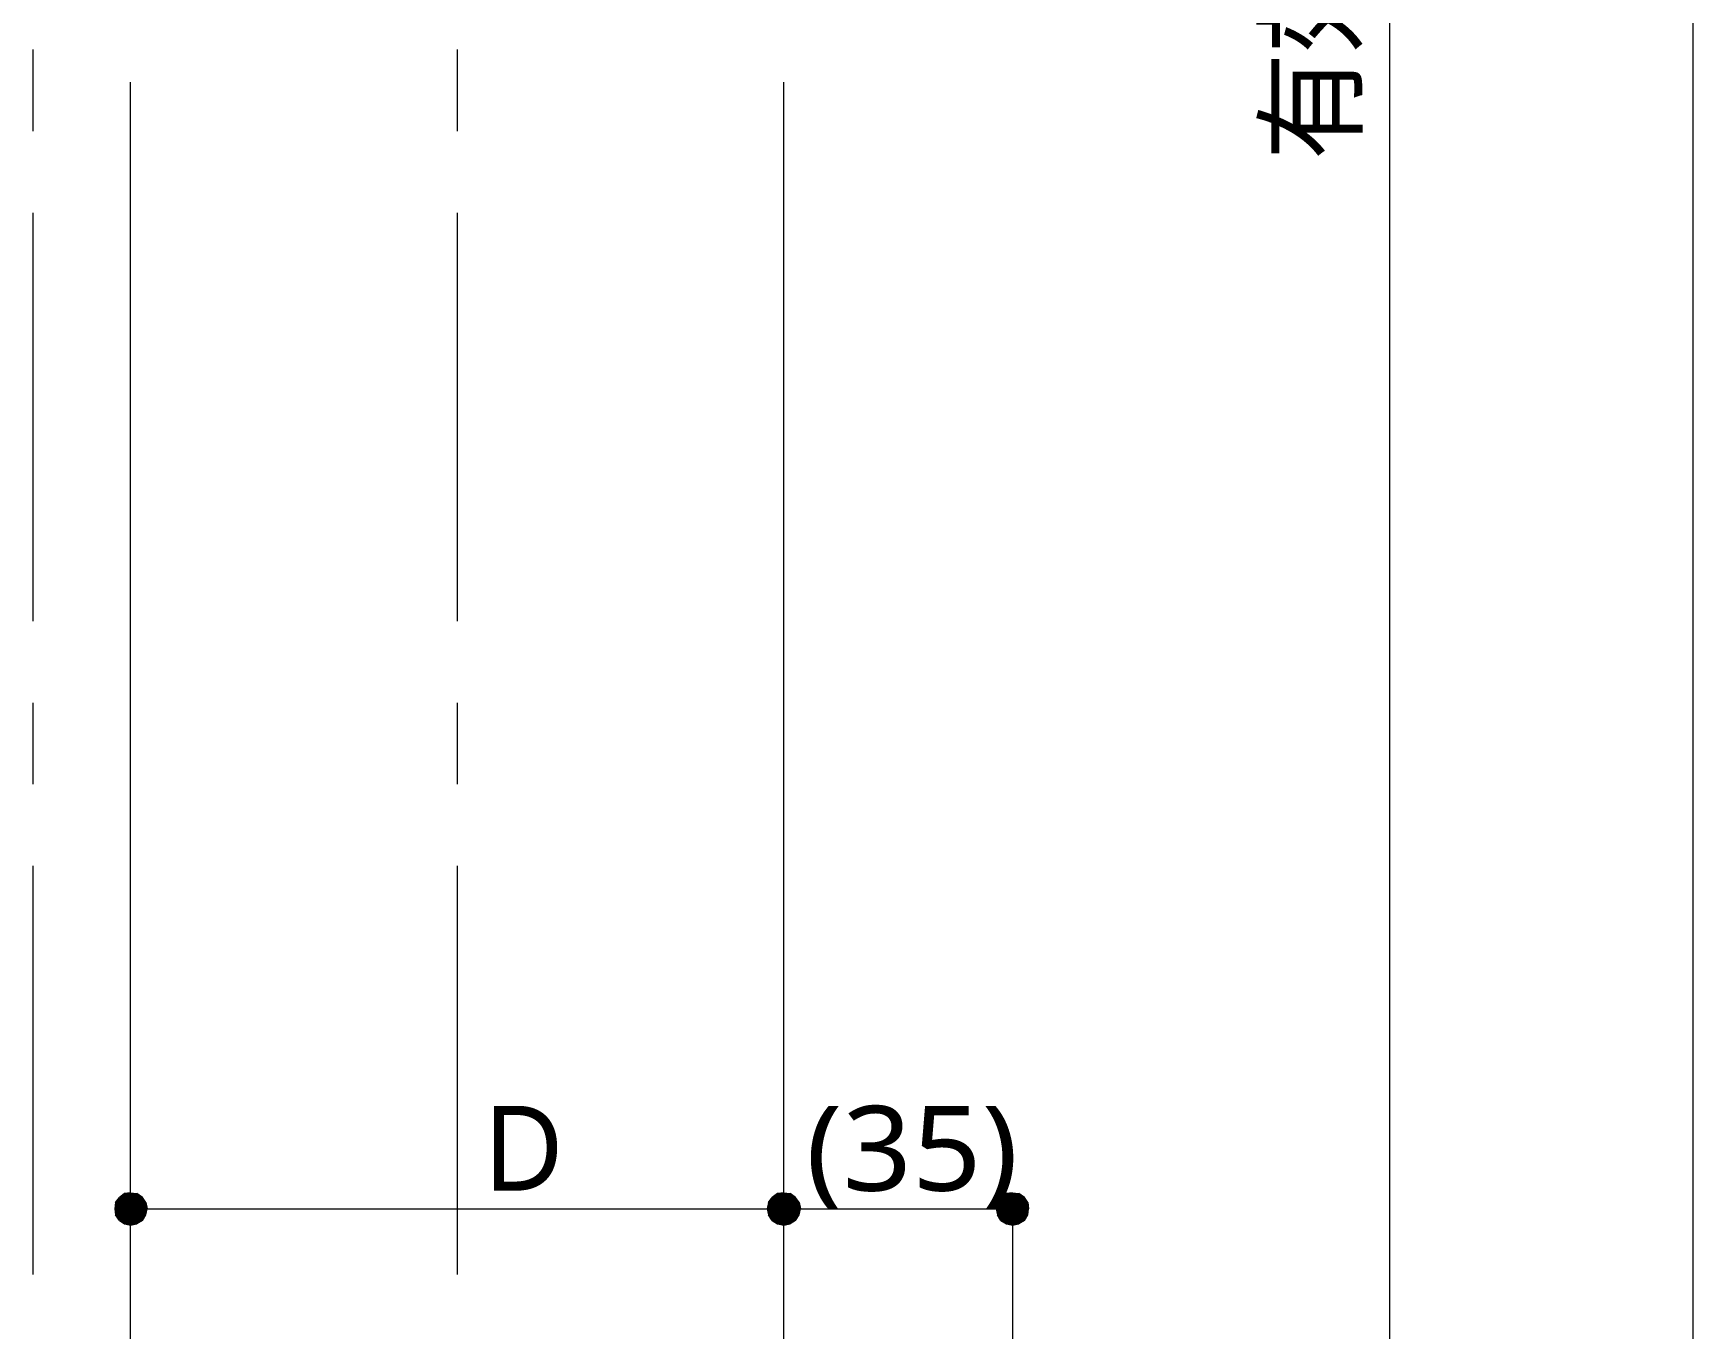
# Model space of a CAD drawing. Header units: millimetres. Extents: x 0 to 420, y 0 to 297.
# Drawn here: x 101.9 to 152.7, y 146.3 to 186 of the extents above; entities that cross this region are included whole.
import ezdxf
from ezdxf.enums import TextEntityAlignment as Align

# ---------------------------------------------------------------- set-up
doc = ezdxf.new("R2010")
doc.units = ezdxf.units.MM
doc.styles.add('kst32b', font='NotoSansJP-Variable.ttf')

msp = doc.modelspace()

# ---------------------------------------------------------------- hatches: boundary and pattern name
h = msp.add_hatch(color=7)
h.paths.add_polyline_path([(104.712, 150.453), (104.563, 150.326), (104.902, 149.987), (104.712, 150.453)])
h.paths.add_polyline_path([(104.563, 150.326), (104.902, 149.987), (104.436, 150.177), (104.563, 150.326)])
h.paths.add_polyline_path([(104.902, 149.987), (104.436, 150.177), (104.415, 149.987), (104.902, 149.987)])
h = msp.add_hatch(color=7)
h.paths.add_polyline_path([(105.262, 150.326), (105.093, 150.453), (104.902, 149.987), (105.262, 150.326)])
h.paths.add_polyline_path([(105.093, 150.453), (104.902, 149.987), (104.902, 150.474), (105.093, 150.453)])
h.paths.add_polyline_path([(104.902, 149.987), (104.902, 150.474), (104.712, 150.453), (104.902, 149.987)])
h = msp.add_hatch(color=7)
h.paths.add_polyline_path([(124.714, 150.453), (124.545, 150.326), (124.904, 149.987), (124.714, 150.453)])
h.paths.add_polyline_path([(124.545, 150.326), (124.904, 149.987), (124.439, 150.177), (124.545, 150.326)])
h.paths.add_polyline_path([(124.904, 149.987), (124.439, 150.177), (124.396, 149.987), (124.904, 149.987)])
h = msp.add_hatch(color=7)
h.paths.add_polyline_path([(125.264, 150.326), (125.095, 150.453), (124.904, 149.987), (125.264, 150.326)])
h.paths.add_polyline_path([(125.095, 150.453), (124.904, 149.987), (124.904, 150.474), (125.095, 150.453)])
h.paths.add_polyline_path([(124.904, 149.987), (124.904, 150.474), (124.714, 150.453), (124.904, 149.987)])
h = msp.add_hatch(color=7)
h.paths.add_polyline_path([(131.72, 150.453), (131.551, 150.326), (131.911, 149.987), (131.72, 150.453)])
h.paths.add_polyline_path([(131.551, 150.326), (131.911, 149.987), (131.445, 150.177), (131.551, 150.326)])
h.paths.add_polyline_path([(131.911, 149.987), (131.445, 150.177), (131.403, 149.987), (131.911, 149.987)])
h = msp.add_hatch(color=7)
h.paths.add_polyline_path([(132.271, 150.326), (132.101, 150.453), (131.911, 149.987), (132.271, 150.326)])
h.paths.add_polyline_path([(132.101, 150.453), (131.911, 149.987), (131.911, 150.474), (132.101, 150.453)])
h.paths.add_polyline_path([(131.911, 149.987), (131.911, 150.474), (131.72, 150.453), (131.911, 149.987)])
h = msp.add_hatch(color=7)
h.paths.add_polyline_path([(104.415, 149.987), (104.436, 149.796), (104.902, 149.987), (104.415, 149.987)])
h.paths.add_polyline_path([(104.436, 149.796), (104.902, 149.987), (104.563, 149.627), (104.436, 149.796)])
h.paths.add_polyline_path([(104.902, 149.987), (104.563, 149.627), (104.712, 149.521), (104.902, 149.987)])
for points in [[(104.712, 149.521), (104.902, 149.479), (104.902, 149.987), (104.712, 149.521)], [(124.714, 149.521), (124.904, 149.479), (124.904, 149.987), (124.714, 149.521)], [(131.72, 149.521), (131.911, 149.479), (131.911, 149.987), (131.72, 149.521)]]:
    msp.add_hatch(color=7).paths.add_polyline_path(points)
h = msp.add_hatch(color=7)
h.paths.add_polyline_path([(105.368, 149.796), (105.41, 149.987), (104.902, 149.987), (105.368, 149.796)])
h.paths.add_polyline_path([(105.41, 149.987), (104.902, 149.987), (105.368, 150.177), (105.41, 149.987)])
h.paths.add_polyline_path([(104.902, 149.987), (105.368, 150.177), (105.262, 150.326), (104.902, 149.987)])
h = msp.add_hatch(color=7)
h.paths.add_polyline_path([(104.902, 149.479), (105.093, 149.521), (104.902, 149.987), (104.902, 149.479)])
h.paths.add_polyline_path([(105.093, 149.521), (104.902, 149.987), (105.262, 149.627), (105.093, 149.521)])
h.paths.add_polyline_path([(104.902, 149.987), (105.262, 149.627), (105.368, 149.796), (104.902, 149.987)])
h = msp.add_hatch(color=7)
h.paths.add_polyline_path([(124.396, 149.987), (124.439, 149.796), (124.904, 149.987), (124.396, 149.987)])
h.paths.add_polyline_path([(124.439, 149.796), (124.904, 149.987), (124.545, 149.627), (124.439, 149.796)])
h.paths.add_polyline_path([(124.904, 149.987), (124.545, 149.627), (124.714, 149.521), (124.904, 149.987)])
h = msp.add_hatch(color=7)
h.paths.add_polyline_path([(125.37, 149.796), (125.412, 149.987), (124.904, 149.987), (125.37, 149.796)])
h.paths.add_polyline_path([(125.412, 149.987), (124.904, 149.987), (125.37, 150.177), (125.412, 149.987)])
h.paths.add_polyline_path([(124.904, 149.987), (125.37, 150.177), (125.264, 150.326), (124.904, 149.987)])
h = msp.add_hatch(color=7)
h.paths.add_polyline_path([(124.904, 149.479), (125.095, 149.521), (124.904, 149.987), (124.904, 149.479)])
h.paths.add_polyline_path([(125.095, 149.521), (124.904, 149.987), (125.264, 149.627), (125.095, 149.521)])
h.paths.add_polyline_path([(124.904, 149.987), (125.264, 149.627), (125.37, 149.796), (124.904, 149.987)])
h = msp.add_hatch(color=7)
h.paths.add_polyline_path([(131.403, 149.987), (131.445, 149.796), (131.911, 149.987), (131.403, 149.987)])
h.paths.add_polyline_path([(131.445, 149.796), (131.911, 149.987), (131.551, 149.627), (131.445, 149.796)])
h.paths.add_polyline_path([(131.911, 149.987), (131.551, 149.627), (131.72, 149.521), (131.911, 149.987)])
h = msp.add_hatch(color=7)
h.paths.add_polyline_path([(132.376, 149.796), (132.397, 149.987), (131.911, 149.987), (132.376, 149.796)])
h.paths.add_polyline_path([(132.397, 149.987), (131.911, 149.987), (132.376, 150.177), (132.397, 149.987)])
h.paths.add_polyline_path([(131.911, 149.987), (132.376, 150.177), (132.271, 150.326), (131.911, 149.987)])
h = msp.add_hatch(color=7)
h.paths.add_polyline_path([(131.911, 149.479), (132.101, 149.521), (131.911, 149.987), (131.911, 149.479)])
h.paths.add_polyline_path([(132.101, 149.521), (131.911, 149.987), (132.271, 149.627), (132.101, 149.521)])
h.paths.add_polyline_path([(131.911, 149.987), (132.271, 149.627), (132.376, 149.796), (131.911, 149.987)])

# ---------------------------------------------------------------- linework, layer by layer
at = {"lineweight": 13}
for points in [[(152.739, 230.632), (152.739, 134.048)], [(143.446, 227.626), (143.446, 137.054)], [(101.918, 182.986), (101.918, 185.483)], [(114.914, 182.986), (114.914, 185.483)], [(104.902, 136.948), (104.902, 184.489)], [(124.904, 137.456), (124.904, 184.489)], [(101.918, 167.979), (101.918, 180.488)], [(114.914, 167.979), (114.914, 180.488)], [(101.918, 162.983), (101.918, 165.481)], [(114.914, 162.983), (114.914, 165.481)], [(101.918, 147.976), (101.918, 160.486)], [(114.914, 147.976), (114.914, 160.486)], [(104.902, 149.987), (131.911, 149.987)], [(131.911, 149.987), (131.911, 139.552)]]:
    msp.add_lwpolyline(points, dxfattribs=at)
at = {"lineweight": 0}
for points in [[(104.712, 150.453), (104.563, 150.326), (104.902, 149.987)], [(104.902, 149.987), (104.902, 150.474), (104.712, 150.453)], [(105.093, 150.453), (104.902, 149.987), (104.902, 150.474)], [(105.262, 150.326), (105.093, 150.453), (104.902, 149.987)], [(124.714, 150.453), (124.545, 150.326), (124.904, 149.987)], [(124.904, 149.987), (124.904, 150.474), (124.714, 150.453)], [(125.095, 150.453), (124.904, 149.987), (124.904, 150.474)], [(125.264, 150.326), (125.095, 150.453), (124.904, 149.987)], [(131.72, 150.453), (131.551, 150.326), (131.911, 149.987)], [(131.911, 149.987), (131.911, 150.474), (131.72, 150.453)], [(132.101, 150.453), (131.911, 149.987), (131.911, 150.474)], [(132.271, 150.326), (132.101, 150.453), (131.911, 149.987)], [(104.902, 149.987), (104.436, 150.177), (104.415, 149.987)], [(104.415, 149.987), (104.436, 149.796), (104.902, 149.987)], [(104.563, 150.326), (104.902, 149.987), (104.436, 150.177)], [(104.436, 149.796), (104.902, 149.987), (104.563, 149.627)], [(104.902, 149.987), (104.563, 149.627), (104.712, 149.521)], [(104.712, 149.521), (104.902, 149.479), (104.902, 149.987)], [(104.902, 149.987), (105.368, 150.177), (105.262, 150.326)], [(105.41, 149.987), (104.902, 149.987), (105.368, 150.177)], [(104.902, 149.479), (105.093, 149.521), (104.902, 149.987)], [(105.093, 149.521), (104.902, 149.987), (105.262, 149.627)], [(104.902, 149.987), (105.262, 149.627), (105.368, 149.796)], [(105.368, 149.796), (105.41, 149.987), (104.902, 149.987)], [(124.904, 149.987), (124.439, 150.177), (124.396, 149.987)], [(124.396, 149.987), (124.439, 149.796), (124.904, 149.987)], [(124.545, 150.326), (124.904, 149.987), (124.439, 150.177)], [(124.439, 149.796), (124.904, 149.987), (124.545, 149.627)], [(124.904, 149.987), (124.545, 149.627), (124.714, 149.521)], [(124.714, 149.521), (124.904, 149.479), (124.904, 149.987)], [(124.904, 149.987), (125.37, 150.177), (125.264, 150.326)], [(125.412, 149.987), (124.904, 149.987), (125.37, 150.177)], [(124.904, 149.479), (125.095, 149.521), (124.904, 149.987)], [(125.095, 149.521), (124.904, 149.987), (125.264, 149.627)], [(124.904, 149.987), (125.264, 149.627), (125.37, 149.796)], [(125.37, 149.796), (125.412, 149.987), (124.904, 149.987)], [(131.911, 149.987), (131.445, 150.177), (131.403, 149.987)], [(131.403, 149.987), (131.445, 149.796), (131.911, 149.987)], [(131.551, 150.326), (131.911, 149.987), (131.445, 150.177)], [(131.445, 149.796), (131.911, 149.987), (131.551, 149.627)], [(131.911, 149.987), (131.551, 149.627), (131.72, 149.521)], [(131.72, 149.521), (131.911, 149.479), (131.911, 149.987)], [(131.911, 149.987), (132.376, 150.177), (132.271, 150.326)], [(132.397, 149.987), (131.911, 149.987), (132.376, 150.177)], [(131.911, 149.479), (132.101, 149.521), (131.911, 149.987)], [(132.101, 149.521), (131.911, 149.987), (132.271, 149.627)], [(131.911, 149.987), (132.271, 149.627), (132.376, 149.796)], [(132.376, 149.796), (132.397, 149.987), (131.911, 149.987)]]:
    msp.add_lwpolyline(points, close=True, dxfattribs=at)

# ---------------------------------------------------------------- texts
at = {"style": 'kst32b'}
for s, p, p2 in [('有効 H', (142.346, 182.097), (142.346, 191.843)), ('(35)', (125.582, 150.537), (132.079, 150.537))]:
    msp.add_text(s, height=2.5989, dxfattribs=at).set_placement(p, p2, align=Align.FIT)
msp.add_text('D', height=2.599, dxfattribs=at).set_placement((115.697, 150.537))

doc.saveas('drawing.dxf')
